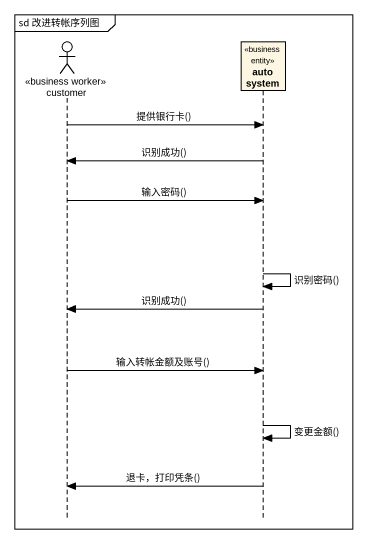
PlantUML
@startuml
mainframe sd 改进转帐序列图
hide footbox
actor customer <<business worker>>
participant "auto system" as auto_system <<business entity>>

customer -> auto_system : 提供银行卡()
auto_system -> customer : 识别成功()
customer -> auto_system : 输入密码()
auto_system -> auto_system : 识别密码()
auto_system -> customer : 识别成功()
customer -> auto_system : 输入转帐金额及账号()
auto_system -> auto_system : 变更金额()
auto_system -> customer : 退卡，打印凭条()
@enduml
